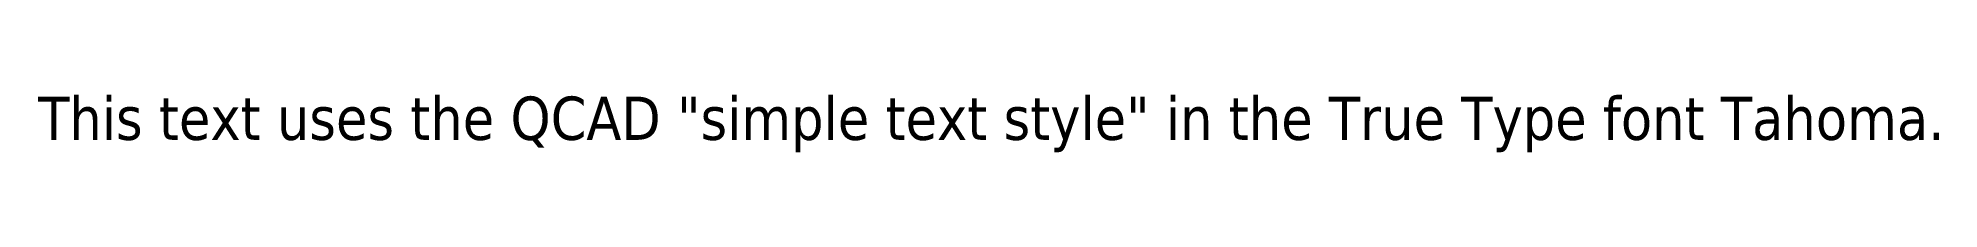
# Model space of a CAD drawing. Header units: millimetres. Extents: x 0 to 132, y -1 to 3.
import ezdxf

# ---------------------------------------------------------------- set-up
doc = ezdxf.new("R2010")
doc.units = ezdxf.units.MM
doc.layers.add('2. Mark (Vector)', color=5, linetype='Continuous', lineweight=5, true_color=0x0000ff)
doc.styles.add('textstyle15', font='tahoma.ttf')

msp = doc.modelspace()

# ---------------------------------------------------------------- texts
at = {"layer": '2. Mark (Vector)', "style": 'textstyle15'}
msp.add_text('This text uses the QCAD "simple text style" in the True Type font Tahoma.', height=3, dxfattribs=at).set_placement((0, 0))

doc.saveas('drawing.dxf')
